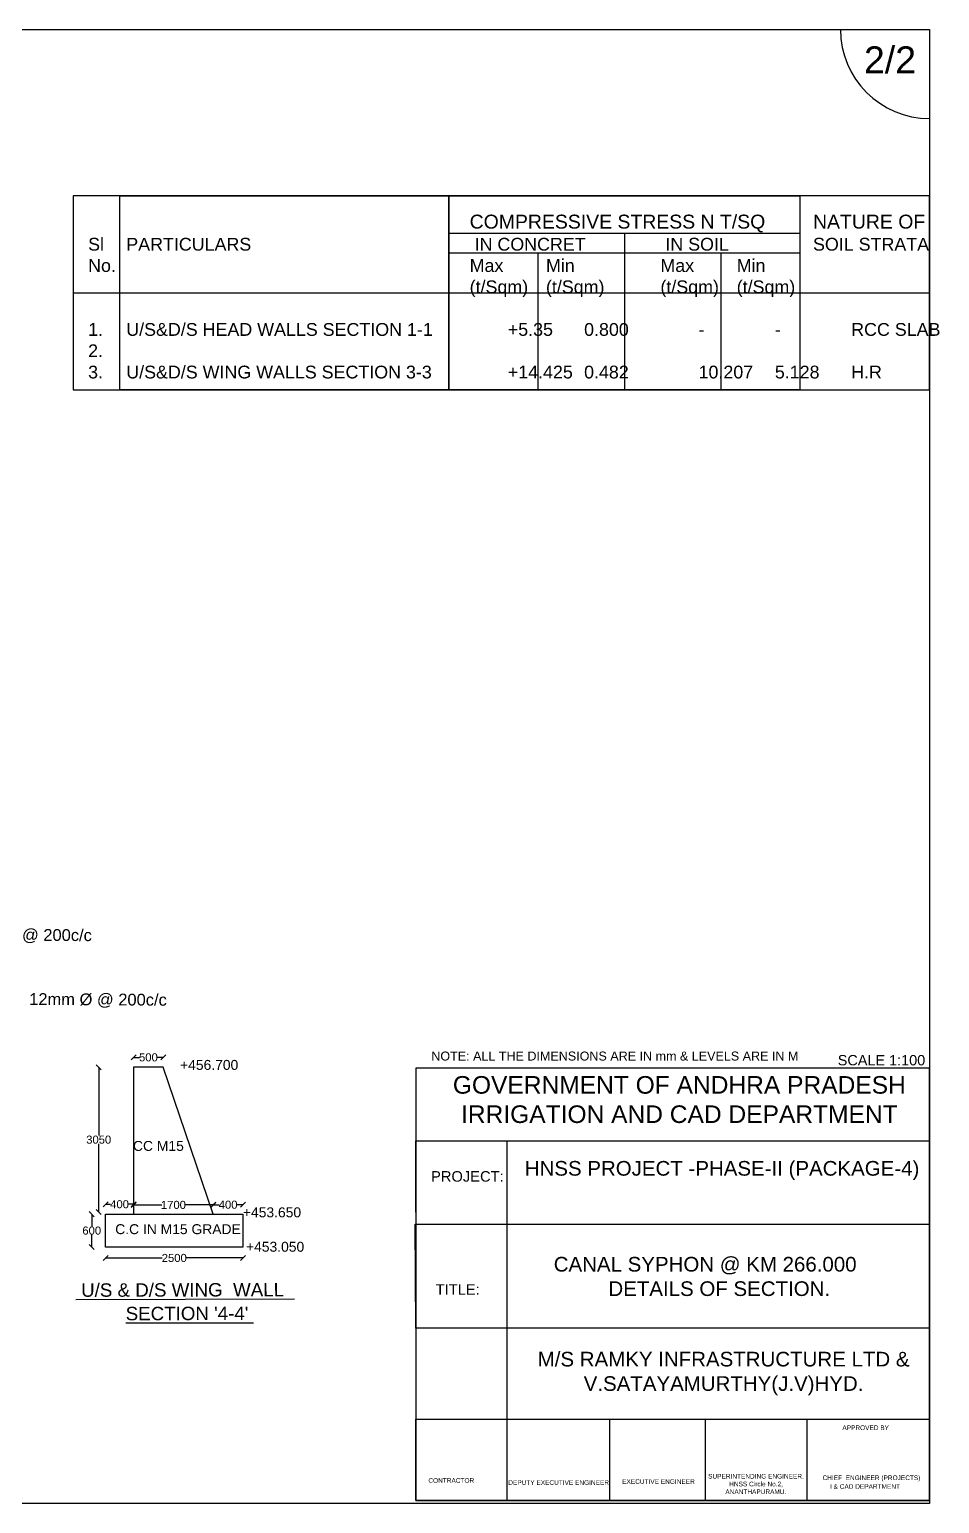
# Model space of a CAD drawing. Header units: millimetres. Extents: x 5124 to 6568637, y 2311 to 91879094.
# Drawn here: x 3607606 to 3624575, y 45930627 to 45958111 of the extents above; entities that cross this region are included whole.
import ezdxf

# ---------------------------------------------------------------- set-up
doc = ezdxf.new("R2010")
doc.units = ezdxf.units.MM
doc.header["$MEASUREMENT"] = 0
for name, color, linetype in [('DIMENSION', 7, 'Continuous'), ('DRAWING', 7, 'Continuous'), ('TEXT', 7, 'Continuous')]:
    doc.layers.add(name, color=color, linetype=linetype)
doc.styles.get("Standard").update_dxf_attribs({"font": 'arial.ttf', "height": 150})
doc.dimstyles.get("Standard").update_dxf_attribs({"dimtxt": 200, "dimasz": 110, "dimexe": 0.18, "dimexo": 0.0625, "dimgap": 0.09, "dimtad": 0, "dimtih": 1, "dimtoh": 1, "dimdec": 0, "dimzin": 0, "dimdsep": 46, "dimtxsty": 'Standard', "dimblk": 'OBLIQUE', "dimcen": 0.09, "dimse1": 1, "dimse2": 1, "dimadec": 0, "dimazin": 0, "dimtfac": 1, "dimtdec": 0, "dimtofl": 0, "dimtmove": 0, "dimatfit": 3, "dimfxl": 1, "dimtolj": 1, "dimtzin": 0, "dimarcsym": 0})

# ---------------------------------------------------------------- blocks, each defined once
blk = doc.blocks.new('_Oblique')
at = {"color": 0, "linetype": 'ByBlock', "lineweight": -2}
blk.add_line((-0.5, -0.5), (0.5, 0.5), dxfattribs=at)
blk = doc.blocks.new('*D91')
at = {"layer": 'Defpoints', "color": 0}
for p in [(3609026, 45936022), (3608767, 45935408), (3609026, 45935408)]:
    blk.add_point(p, dxfattribs=at)
at = {"layer": 'DIMENSION', "color": 0, "lineweight": -2}
for p, q in [((3608767, 45936022), (3608767, 45935791)), ((3608767, 45935408), (3608767, 45935638))]:
    blk.add_line(p, q, dxfattribs=at)
at = {"layer": 'DIMENSION', "color": 0, "lineweight": -2, "xscale": 95, "yscale": 95, "zscale": 95}
for p, rotation in [((3608767, 45936022), 90), ((3608767, 45935408), 270)]:
    blk.add_blockref('_Oblique', p, dxfattribs=dict(at, rotation=rotation))
at = {"layer": 'DIMENSION', "color": 0, "insert": (3608767, 45935715), "char_height": 150, "attachment_point": 5}
blk.add_mtext('\\A1;600', dxfattribs=at)
blk = doc.blocks.new('*D92')
at = {"layer": 'Defpoints', "color": 0}
for p in [(3609026, 45935408), (3611586, 45935408), (3611586, 45935205)]:
    blk.add_point(p, dxfattribs=at)
at = {"layer": 'DIMENSION', "color": 0, "lineweight": -2}
for p, q in [((3609026, 45935205), (3610081, 45935205)), ((3611586, 45935205), (3610531, 45935205))]:
    blk.add_line(p, q, dxfattribs=at)
at = {"layer": 'DIMENSION', "color": 0, "lineweight": -2, "xscale": 95, "yscale": 95, "zscale": 95, "rotation": 180}
blk.add_blockref('_Oblique', (3609026, 45935205), dxfattribs=at)
at = {"layer": 'DIMENSION', "color": 0, "lineweight": -2, "xscale": 95, "yscale": 95, "zscale": 95}
blk.add_blockref('_Oblique', (3611586, 45935205), dxfattribs=at)
at = {"layer": 'DIMENSION', "color": 0, "insert": (3610306, 45935205), "char_height": 150, "attachment_point": 5}
blk.add_mtext('\\A1;2500', dxfattribs=at)
blk = doc.blocks.new('*D93')
at = {"layer": 'Defpoints', "color": 0}
for p in [(3609547, 45936194), (3609547, 45936022), (3611034, 45936022)]:
    blk.add_point(p, dxfattribs=at)
at = {"layer": 'DIMENSION', "color": 0, "lineweight": -2}
for p, q in [((3609547, 45936194), (3610073, 45936194)), ((3611034, 45936194), (3610507, 45936194))]:
    blk.add_line(p, q, dxfattribs=at)
at = {"layer": 'DIMENSION', "color": 0, "lineweight": -2, "xscale": 95, "yscale": 95, "zscale": 95, "rotation": 180}
blk.add_blockref('_Oblique', (3609547, 45936194), dxfattribs=at)
at = {"layer": 'DIMENSION', "color": 0, "lineweight": -2, "xscale": 95, "yscale": 95, "zscale": 95}
blk.add_blockref('_Oblique', (3611034, 45936194), dxfattribs=at)
at = {"layer": 'DIMENSION', "color": 0, "insert": (3610290, 45936194), "char_height": 150, "attachment_point": 5}
blk.add_mtext('\\A1;1700', dxfattribs=at)
blk = doc.blocks.new('*D94')
at = {"layer": 'Defpoints', "color": 0}
for p in [(3611034, 45936022), (3611586, 45936198), (3611586, 45936022)]:
    blk.add_point(p, dxfattribs=at)
at = {"layer": 'DIMENSION', "color": 0, "lineweight": -2}
for p, q in [((3611034, 45936198), (3611141, 45936198)), ((3611586, 45936198), (3611478, 45936198))]:
    blk.add_line(p, q, dxfattribs=at)
at = {"layer": 'DIMENSION', "color": 0, "lineweight": -2, "xscale": 95, "yscale": 95, "zscale": 95, "rotation": 180}
blk.add_blockref('_Oblique', (3611034, 45936198), dxfattribs=at)
at = {"layer": 'DIMENSION', "color": 0, "lineweight": -2, "xscale": 95, "yscale": 95, "zscale": 95}
blk.add_blockref('_Oblique', (3611586, 45936198), dxfattribs=at)
at = {"layer": 'DIMENSION', "color": 0, "insert": (3611310, 45936198), "char_height": 150, "attachment_point": 5}
blk.add_mtext('\\A1;400', dxfattribs=at)
blk = doc.blocks.new('*D95')
at = {"layer": 'Defpoints', "color": 0}
for p in [(3609026, 45936206), (3609026, 45936022), (3609547, 45936062)]:
    blk.add_point(p, dxfattribs=at)
at = {"layer": 'DIMENSION', "color": 0, "lineweight": -2}
for p, q in [((3609026, 45936206), (3609118, 45936206)), ((3609547, 45936206), (3609455, 45936206))]:
    blk.add_line(p, q, dxfattribs=at)
at = {"layer": 'DIMENSION', "color": 0, "lineweight": -2, "xscale": 95, "yscale": 95, "zscale": 95, "rotation": 180}
blk.add_blockref('_Oblique', (3609026, 45936206), dxfattribs=at)
at = {"layer": 'DIMENSION', "color": 0, "lineweight": -2, "xscale": 95, "yscale": 95, "zscale": 95}
blk.add_blockref('_Oblique', (3609547, 45936206), dxfattribs=at)
at = {"layer": 'DIMENSION', "color": 0, "insert": (3609286, 45936206), "char_height": 150, "attachment_point": 5}
blk.add_mtext('\\A1;400', dxfattribs=at)
blk = doc.blocks.new('*D96')
at = {"layer": 'Defpoints', "color": 0}
for p in [(3609547, 45938760), (3610100, 45938945), (3610100, 45938760)]:
    blk.add_point(p, dxfattribs=at)
at = {"layer": 'DIMENSION', "color": 0, "lineweight": -2}
for p, q in [((3609547, 45938945), (3609658, 45938945)), ((3610100, 45938945), (3609989, 45938945))]:
    blk.add_line(p, q, dxfattribs=at)
at = {"layer": 'DIMENSION', "color": 0, "lineweight": -2, "xscale": 95, "yscale": 95, "zscale": 95, "rotation": 180}
blk.add_blockref('_Oblique', (3609547, 45938945), dxfattribs=at)
at = {"layer": 'DIMENSION', "color": 0, "lineweight": -2, "xscale": 95, "yscale": 95, "zscale": 95}
blk.add_blockref('_Oblique', (3610100, 45938945), dxfattribs=at)
at = {"layer": 'DIMENSION', "color": 0, "insert": (3609824, 45938945), "char_height": 150, "attachment_point": 5}
blk.add_mtext('\\A1;500', dxfattribs=at)
blk = doc.blocks.new('*D97')
at = {"layer": 'Defpoints', "color": 0}
for p in [(3609547, 45938760), (3608897, 45936062), (3609547, 45936062)]:
    blk.add_point(p, dxfattribs=at)
at = {"layer": 'DIMENSION', "color": 0, "lineweight": -2}
for p, q in [((3608897, 45938760), (3608897, 45937488)), ((3608897, 45936062), (3608897, 45937335))]:
    blk.add_line(p, q, dxfattribs=at)
at = {"layer": 'DIMENSION', "color": 0, "lineweight": -2, "xscale": 95, "yscale": 95, "zscale": 95}
for p, rotation in [((3608897, 45938760), 90), ((3608897, 45936062), 270)]:
    blk.add_blockref('_Oblique', p, dxfattribs=dict(at, rotation=rotation))
at = {"layer": 'DIMENSION', "color": 0, "insert": (3608897, 45937411), "char_height": 150, "attachment_point": 5}
blk.add_mtext('\\A1;3050', dxfattribs=at)

msp = doc.modelspace()

# ---------------------------------------------------------------- linework, layer by layer
at = {"layer": 'DRAWING'}
for points in [[(3587086.3, 45958111), (3624388.1, 45958111), (3624388.1, 45930626.8), (3587086.3, 45930626.8)], [(3624388.1, 45955008.4), (3608420.9, 45955008.4), (3608420.9, 45951393.4), (3624388.1, 45951393.4)], [(3609291.7, 45955008.4), (3615426.8, 45955008.4), (3615426.8, 45951393.4), (3609291.7, 45951393.4)], [(3615426.8, 45955008.4), (3621971, 45955008.4), (3621971, 45951393.4), (3615426.8, 45951393.4)], [(3615426.8, 45955008.4), (3621971, 45955008.4), (3621971, 45954308.6), (3615426.8, 45954308.6)], [(3609546.6, 45936022), (3611033.8, 45936022), (3610100.4, 45938760.4), (3609546.6, 45938760.4)], [(3609025.8, 45936022), (3611585.8, 45936022), (3611585.8, 45935407.6), (3609025.8, 45935407.6)]]:
    msp.add_lwpolyline(points, close=True, dxfattribs=at)
for points in [[(3618698.9, 45954308.6), (3618698.9, 45951393.4)], [(3615426.8, 45953943.7), (3621971, 45953943.7)], [(3617086.9, 45953943.7), (3617086.9, 45951393.4)], [(3620500.2, 45953943.7), (3620500.2, 45951393.4)], [(3608420.9, 45953200.9), (3624388.1, 45953200.9)]]:
    msp.add_lwpolyline(points, dxfattribs=at)
msp.add_arc((3624388.1, 45958111), 1660.6, 180, 270, dxfattribs=at)
at = {"layer": 'TEXT'}
for p, q in [((3614807.4, 45937386.8), (3624388.1, 45937386.8)), ((3614807.4, 45936058.4), (3614807.4, 45937386.8)), ((3624388.1, 45937386.8), (3624388.1, 45936058.4))]:
    msp.add_line(p, q, dxfattribs=at)
for points in [[(3624388.1, 45938744.2), (3614807.4, 45938744.2), (3614807.4, 45930686.1), (3624388.1, 45930686.1)], [(3614800.7, 45935834), (3624388.2, 45935834), (3624388.1, 45933894.6), (3614807.4, 45933894.6)], [(3614807.4, 45932198.1), (3624388.1, 45932198.1), (3624388.1, 45930686.1), (3614807.4, 45930686.1)]]:
    msp.add_lwpolyline(points, close=True, dxfattribs=at)
for points in [[(3616508.7, 45937386.8), (3616508.7, 45935834)], [(3616508.7, 45935822), (3616508.7, 45930686.1)], [(3618423, 45932198.1), (3618423, 45930686.1)], [(3620205.6, 45932198.1), (3620205.6, 45930686.1)], [(3622098.5, 45932198.1), (3622098.5, 45930686.1)]]:
    msp.add_lwpolyline(points, dxfattribs=at)

# ---------------------------------------------------------------- texts
at = {"layer": 'DRAWING'}
for p in [(3606202.9, 45941128.5), (3607600.2, 45939923.9)]:
    msp.add_text('12mm Ø @ 200c/c ', height=220, rotation=359.65712, dxfattribs=at).set_placement(p)
at = {"layer": 'DRAWING', "insert": (3608699.5, 45954658.1), "char_height": 177.852, "width": 16745.255, "attachment_point": 1}
msp.add_mtext('{\\H1.4574x;      ^I^I^I^I^I^I^I^I^I^ICOMPRESSIVE STRESS N T/SQ^I^INATURE OF \\P\\H0.91933x;Sl^IPARTICULARS^I^I^I^I^I ^I IN CONCRET^I^I IN SOIL^I^I^ISOIL STRATA\\PNo.^I^I^I^I^I^I^I^I^I^IMax^I^IMin^I^I^IMax^I^IMin\\P^I^I^I^I^I^I^I^I^I^I(t/Sqm)^I(t/Sqm)^I^I(t/Sqm)^I(t/Sqm)^I\\P\\P1.^IU/S&D/S HEAD WALLS SECTION 1-1^I^I+5.35^I0.800^I^I-^I^I-^I^I\\H0.99998x;RCC SLAB\\P2.^I\\P3.^IU/S&D/S WING WALLS SECTION 3-3^I^I+14.425^I0.482^I^I10.207^I5.128^IH.R}', dxfattribs=at)
at = {"layer": 'TEXT'}
for s, height, p in [('2/2', 500, (3623166.7, 45957296.1)), ('+456.700', 185.03, (3610414.3, 45938712.4)), ('SCALE 1:100', 192.752, (3622677, 45938796.5)), ('CC M15', 185.03, (3609536.4, 45937201.4)), ('+453.650', 185.03, (3611585.8, 45935963.4)), ('C.C IN M15 GRADE', 185.031, (3609205, 45935649.5)), ('+453.050', 185.03, (3611643.6, 45935321.5)), ('APPROVED BY', 86.719, (3622763.9, 45931996.7)), ('CONTRACTOR', 86.72, (3615044, 45931013.1)), ('I & CAD DEPARTMENT', 86.719, (3622532.5, 45930900.7))]:
    msp.add_text(s, height=height, dxfattribs=at).set_placement(p)
for s, p in [('%%U U/S & D/S WING  WALL  ', (3608472.4, 45934480.6)), ("%%USECTION '4-4' ", (3609400.1, 45934043))]:
    msp.add_text(s, height=250, rotation=0.1412, dxfattribs=at).set_placement(p)
at = {"layer": 'TEXT', "attachment_point": 1}
for s, insert, char_height, width in [('NOTE: ALL THE DIMENSIONS ARE IN mm & LEVELS ARE IN M', (3615098.5, 45939054), 167.334, 6829.734), ('PROJECT:', (3615093.4, 45936824.3), 196.26, 1831.193), ('\\pi1434.9;CANAL SYPHON @ KM 266.000\\P\\pi1924.2;     DETAILS OF SECTION.', (3615946.4, 45935225), 273.18, 8480.267), ('TITLE:', (3615180.1, 45934716.6), 196.26, 1064.253), ('\\pi1483.1;M/S RAMKY INFRASTRUCTURE LTD &\\P\\pi2340.7;V.SATAYAMURTHY(J.V)HYD.', (3615599.5, 45933455.5), 273.18, 9862.605), ('DEPUTY EXECUTIVE ENGINEER  ', (3616534, 45931061.3), 86.719, 2435.562), ('  EXECUTIVE ENGINEER  ', (3618590.5, 45931080.1), 86.719, 2435.562), ('\\pi619.64;SUPERINTENDING ENGINEER.\\P\\pi1012.2;HNSS Circle No.2,\\P\\pi940.05;ANANTHAPURAMU.', (3619641.1, 45931178.6), 86.719, 3007.086), ('CHIEF  ENGINEER (PROJECTS)', (3622394.2, 45931150.2), 86.719, 1953.615)]:
    msp.add_mtext(s, dxfattribs=dict(at, insert=insert, char_height=char_height, width=width))
at = {"layer": 'TEXT', "color": 7, "width": 9348.916, "attachment_point": 5}
for s, insert, char_height in [('GOVERNMENT OF ANDHRA PRADESH\\PIRRIGATION AND CAD DEPARTMENT', (3619723.4, 45938157.1), 327.816), ('HNSS PROJECT -PHASE-II (PACKAGE-4)', (3620520.1, 45936835.4), 273.18)]:
    msp.add_mtext(s, dxfattribs=dict(at, insert=insert, char_height=char_height))

# ---------------------------------------------------------------- dimensions: what is measured, and where the dimension line sits
at = {"layer": 'DIMENSION'}
for base, p1, p2, text, picture, middle in [((3610100.4, 45938945.2), (3609546.6, 45938760.4), (3610100.4, 45938760.4), '500', '*D96', (3609823.5, 45938945.2)), ((3609025.8, 45936205.5), (3609546.6, 45936062.1), (3609025.8, 45936022), '400', '*D95', (3609286.2, 45936205.5)), ((3609546.6, 45936193.6), (3611033.8, 45936022), (3609546.6, 45936022), '1700', '*D93', (3610290.2, 45936193.6)), ((3611585.8, 45936197.6), (3611033.8, 45936022), (3611585.8, 45936022), '400', '*D94', (3611309.8, 45936197.6)), ((3611585.8, 45935205.5), (3609025.8, 45935407.6), (3611585.8, 45935407.6), '2500', '*D92', (3610305.8, 45935205.5))]:
    dim = msp.add_linear_dim(base=base, p1=p1, p2=p2, text=text, dimstyle='Standard', override={"dimasz": 95, "dimfxl": 2000, "dimarcsym": 1}, dxfattribs=at)
    dim.commit()
    dim.dimension.update_dxf_attribs({"geometry": picture, "text_midpoint": middle})
for base, p1, p2, text, picture, middle in [((3608897.3, 45936062.1), (3609546.6, 45938760.4), (3609546.6, 45936062.1), '3050', '*D97', (3608897.3, 45937411.3)), ((3608766.9, 45935407.6), (3609025.8, 45936022), (3609025.8, 45935407.6), '600', '*D91', (3608766.9, 45935714.8))]:
    dim = msp.add_linear_dim(base=base, p1=p1, p2=p2, angle=90, text=text, dimstyle='Standard', override={"dimasz": 95, "dimfxl": 2000, "dimarcsym": 1}, dxfattribs=at)
    dim.commit()
    dim.dimension.update_dxf_attribs({"geometry": picture, "text_midpoint": middle})

doc.saveas('drawing.dxf')
